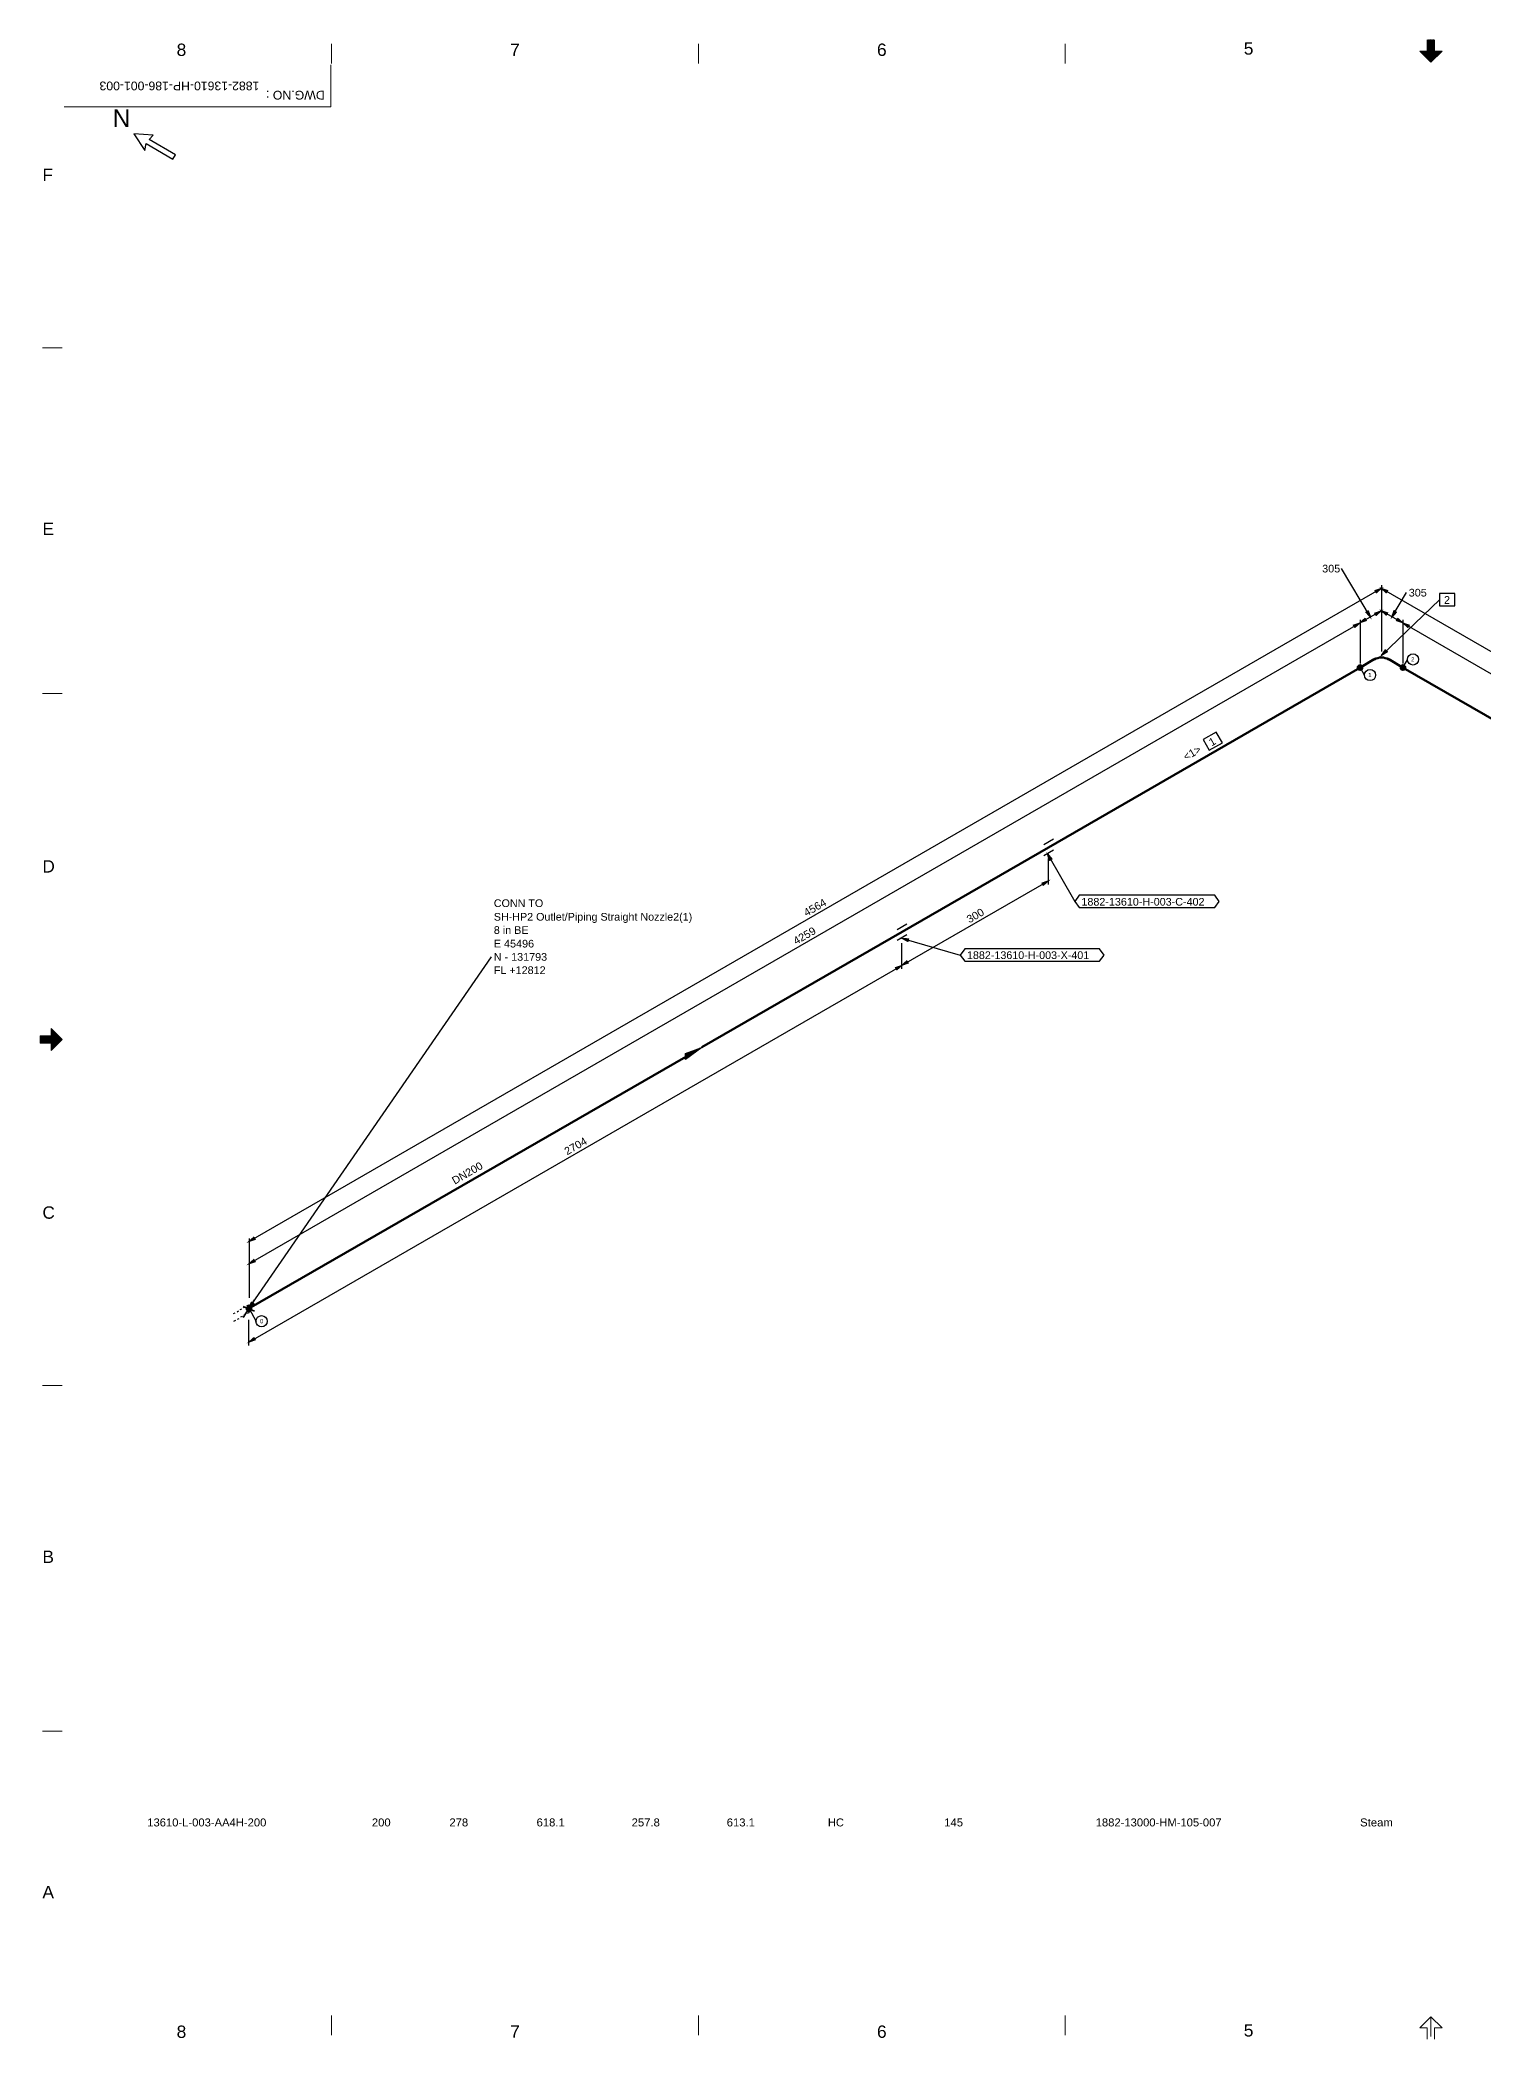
# Model space of a CAD drawing. Header units: inches. Extents: x 18 to 823, y 11 to 584.
# Drawn here: x 18 to 432, y 11 to 584 of the extents above; entities that cross this region are included whole.
import ezdxf
from ezdxf.enums import TextEntityAlignment as Align
from ezdxf.xclip import XClip

# ---------------------------------------------------------------- set-up
doc = ezdxf.new("R2010")
doc.units = ezdxf.units.IN
doc.header["$MEASUREMENT"] = 0
doc.header["$XCLIPFRAME"] = 0
for name, color, linetype in [('1882-13610-HP-186-001-003(01OF01)_MODEL-EMBED 1_DWG$0$Default', 7, 'Continuous'), ('BG 0 -1', 7, 'Continuous'), ('DIMLINES', 7, 'Continuous'), ('DIMTEXT', 7, 'Continuous'), ('FITTINGS', 7, 'Continuous'), ('FRAME', 7, 'Continuous'), ('ISOTEXT', 7, 'Continuous'), ('NOZZLES', 7, 'Continuous'), ('PIPE', 7, 'Continuous'), ('WELDS', 7, 'Continuous')]:
    doc.layers.add(name, color=color, linetype=linetype)
doc.styles.add('1882-13610-HP-186-001-003(01OF01)_MODEL-EMBED 1_DWG$0$Arial', font='arial.ttf')
doc.styles.add('Arial', font='arial.ttf')

# ---------------------------------------------------------------- blocks, each defined once
blk = doc.blocks.new('1882-13610-HP-186-001-003(01OF01)_MODEL-EMBED 1_DWG')
at = {"layer": '1882-13610-HP-186-001-003(01OF01)_MODEL-EMBED 1_DWG$0$Default', "color": 4, "style": '1882-13610-HP-186-001-003(01OF01)_MODEL-EMBED 1_DWG$0$Arial'}
for s, width, p in [('13610-L-003-AA4H-200', 1.00348, (0.905822, -0.115628)), ('200', 1.008516, (3.43979, -0.115628)), ('278', 1.008516, (4.31479, -0.115628)), ('618.1 ', 1.008516, (5.29826, -0.115628)), ('257.8 ', 1.008516, (6.371177, -0.115628)), ('613.1 ', 1.008516, (7.444094, -0.115628)), ('HC', 0.992063, (8.5857, -0.115628)), ('145', 1.008516, (9.898125, -0.115628)), ('1882-13000-HM-105-007', 1.00296, (11.607138, -0.115628)), ('Steam', 1.013128, (14.590457, -0.115628))]:
    blk.add_text(s, height=0.090278, dxfattribs=dict(at, width=width)).set_placement(p, align=Align.TOP_LEFT)

msp = doc.modelspace()

# ---------------------------------------------------------------- hatches: boundary and pattern name
at = {"layer": 'DIMLINES', "linetype": 'Continuous'}
for points in [[(401.16, 425.48), (402.6, 426.76), (400.76, 426.12)], [(404.36, 426.12), (402.52, 426.76), (403.96, 425.48)], [(398.12, 419.88), (399.4, 418.44), (398.76, 420.28)], [(401.08, 419), (402.52, 420.28), (400.68, 419.64)], [(404.36, 419.72), (402.52, 420.36), (403.96, 419.08)], [(406.2, 420.36), (405.56, 418.52), (406.84, 419.96)], [(395, 415.56), (396.44, 416.84), (394.6, 416.2)], [(397.8, 418.12), (396.36, 416.84), (398.2, 417.48)], [(406.92, 417.48), (408.76, 416.84), (407.32, 418.12)], [(410.52, 416.2), (408.68, 416.84), (410.12, 415.56)], [(305.72, 341.64), (307.16, 342.92), (305.32, 342.28)], [(263.72, 317.4), (265.16, 318.68), (263.32, 318.04)], [(266.52, 319.96), (265.08, 318.68), (266.92, 319.32)], [(79.4, 240.76), (77.96, 239.48), (79.8, 240.12)], [(79.4, 234.36), (77.96, 233.08), (79.8, 233.72)], [(79.4, 211.96), (77.96, 210.68), (79.8, 211.32)]]:
    msp.add_hatch(color=2, dxfattribs=at).paths.add_polyline_path(points)
at = {"layer": 'ISOTEXT', "linetype": 'Continuous'}
for points in [[(403.72, 409.08), (402.6, 407.48), (404.28, 408.52)], [(308.12, 349.16), (306.84, 350.6), (307.48, 348.76)], [(267, 326.28), (265.08, 326.44), (266.84, 325.56)], [(78.76, 222.12), (77.96, 220.36), (79.4, 221.72)]]:
    msp.add_hatch(color=2, dxfattribs=at).paths.add_polyline_path(points)
at = {"layer": 'WELDS', "linetype": 'Continuous'}
h = msp.add_hatch(color=7, dxfattribs=at)
edge = h.paths.add_edge_path()
edge.add_arc((396.44, 404.04), 0.76, 0, 360)
h = msp.add_hatch(color=7, dxfattribs=at)
edge = h.paths.add_edge_path()
edge.add_arc((408.76, 404.04), 0.76, 0, 360)
h = msp.add_hatch(color=7, dxfattribs=at)
edge = h.paths.add_edge_path()
edge.add_arc((78.04, 220.28), 0.76, 0, 360)

# ---------------------------------------------------------------- linework, layer by layer
at = {"layer": 'BG 0 -1', "color": 7, "linetype": 'Continuous', "lineweight": 9}
for p, q in [((101.7, 577.17), (101.7, 582.83)), ((206.83, 577.17), (206.83, 582.83)), ((311.95, 577.17), (311.95, 582.83)), ((413.57, 580.74), (415.69, 580.74)), ((416.76, 577.55), (413.57, 580.74)), ((413.59, 580.74), (416.76, 577.56)), ((413.71, 580.74), (416.83, 577.62)), ((413.84, 580.74), (416.89, 577.68)), ((413.96, 580.74), (416.95, 577.75)), ((414.09, 580.74), (417.01, 577.81)), ((414.21, 580.74), (417.08, 577.87)), ((414.34, 580.74), (417.14, 577.93)), ((414.46, 580.74), (417.2, 578)), ((414.59, 580.74), (417.26, 578.06)), ((414.71, 580.74), (417.33, 578.12)), ((414.84, 580.74), (417.39, 578.18)), ((414.96, 580.74), (417.45, 578.25)), ((415.09, 580.74), (417.51, 578.31)), ((415.21, 580.74), (417.58, 578.37)), ((415.34, 580.74), (417.64, 578.44)), ((415.46, 580.74), (417.7, 578.5)), ((415.59, 580.74), (417.76, 578.56)), ((415.69, 580.74), (415.69, 583.92)), ((415.69, 583.88), (417.82, 581.76)), ((415.69, 583.75), (417.82, 581.63)), ((415.69, 583.63), (417.82, 581.51)), ((415.69, 583.5), (417.82, 581.38)), ((415.69, 583.38), (417.82, 581.26)), ((415.69, 583.25), (417.82, 581.13)), ((415.69, 583.13), (417.82, 581.01)), ((415.69, 583), (417.82, 580.88)), ((415.69, 582.88), (417.82, 580.76)), ((415.69, 582.75), (418.83, 579.62)), ((415.69, 582.63), (418.76, 579.56)), ((415.69, 582.5), (418.7, 579.5)), ((415.69, 582.38), (418.64, 579.44)), ((415.69, 582.25), (418.58, 579.37)), ((415.69, 582.13), (418.51, 579.31)), ((415.69, 582), (418.45, 579.25)), ((415.69, 581.88), (418.39, 579.19)), ((415.69, 581.75), (418.33, 579.12)), ((415.69, 581.63), (418.26, 579.06)), ((415.69, 581.5), (418.2, 579)), ((415.69, 581.38), (418.14, 578.94)), ((415.69, 581.25), (418.08, 578.87)), ((415.69, 581.13), (418.01, 578.81)), ((415.69, 581), (417.95, 578.75)), ((415.69, 580.88), (417.89, 578.69)), ((415.69, 580.75), (417.83, 578.62)), ((415.78, 583.92), (417.82, 581.88)), ((415.91, 583.92), (417.82, 582.01)), ((416.03, 583.92), (417.82, 582.13)), ((416.16, 583.92), (417.82, 582.26)), ((416.28, 583.92), (417.82, 582.38)), ((416.41, 583.92), (417.82, 582.51)), ((416.53, 583.92), (417.82, 582.63)), ((416.66, 583.92), (417.82, 582.76)), ((416.76, 577.56), (416.76, 583.22)), ((419.94, 580.74), (416.76, 577.55)), ((416.78, 583.92), (417.82, 582.88)), ((416.91, 583.92), (417.82, 583.01)), ((417.03, 583.92), (417.82, 583.13)), ((417.16, 583.92), (417.82, 583.26)), ((417.28, 583.92), (417.82, 583.38)), ((417.41, 583.92), (417.82, 583.51)), ((417.53, 583.92), (417.82, 583.63)), ((417.66, 583.92), (417.82, 583.76)), ((417.78, 583.92), (417.82, 583.88)), ((417.82, 580.74), (417.82, 583.92)), ((417.82, 580.74), (419.94, 580.74)), ((417.84, 580.74), (418.89, 579.69)), ((417.96, 580.74), (418.95, 579.75)), ((418.09, 580.74), (419.01, 579.81)), ((418.21, 580.74), (419.08, 579.87)), ((418.34, 580.74), (419.14, 579.94)), ((418.46, 580.74), (419.2, 580)), ((418.59, 580.74), (419.26, 580.06)), ((418.71, 580.74), (419.33, 580.12)), ((418.84, 580.74), (419.39, 580.19)), ((418.96, 580.74), (419.45, 580.25)), ((419.09, 580.74), (419.51, 580.31)), ((419.21, 580.74), (419.58, 580.37)), ((419.34, 580.74), (419.64, 580.44)), ((419.46, 580.74), (419.7, 580.5)), ((419.59, 580.74), (419.76, 580.56)), ((419.71, 580.74), (419.83, 580.62)), ((419.84, 580.74), (419.89, 580.69)), ((101.53, 564.78), (101.53, 576.75)), ((101.53, 564.78), (25.11, 564.78)), ((24.49, 495.71), (18.83, 495.71)), ((24.49, 396.57), (18.83, 396.57)), ((18.14, 296.95), (19.67, 298.49)), ((18.14, 296.83), (19.8, 298.49)), ((18.14, 296.7), (19.92, 298.49)), ((18.14, 296.58), (20.05, 298.49)), ((18.14, 296.45), (20.17, 298.49)), ((18.14, 298.49), (18.14, 296.37)), ((18.14, 298.45), (18.17, 298.49)), ((18.14, 298.33), (18.3, 298.49)), ((18.14, 298.2), (18.42, 298.49)), ((18.14, 298.08), (18.55, 298.49)), ((18.14, 297.95), (18.67, 298.49)), ((18.14, 297.83), (18.8, 298.49)), ((18.14, 297.7), (18.92, 298.49)), ((18.14, 297.58), (19.05, 298.49)), ((18.14, 297.45), (19.17, 298.49)), ((18.14, 297.33), (19.3, 298.49)), ((18.14, 297.2), (19.42, 298.49)), ((18.14, 297.08), (19.55, 298.49)), ((21.32, 298.49), (18.14, 298.49)), ((18.17, 296.37), (20.3, 298.49)), ((18.3, 296.37), (20.42, 298.49)), ((18.42, 296.37), (20.55, 298.49)), ((18.55, 296.37), (20.67, 298.49)), ((18.67, 296.37), (20.8, 298.49)), ((18.8, 296.37), (20.92, 298.49)), ((18.93, 296.37), (21.05, 298.49)), ((19.05, 296.37), (21.17, 298.49)), ((19.18, 296.37), (21.3, 298.49)), ((19.3, 296.37), (22.43, 299.5)), ((19.43, 296.37), (22.49, 299.43)), ((19.55, 296.37), (22.56, 299.37)), ((19.68, 296.37), (22.62, 299.31)), ((19.8, 296.37), (22.68, 299.25)), ((19.93, 296.37), (22.74, 299.18)), ((20.05, 296.37), (22.81, 299.12)), ((20.18, 296.37), (22.87, 299.06)), ((20.3, 296.37), (22.93, 299)), ((20.43, 296.37), (22.99, 298.93)), ((20.55, 296.37), (23.06, 298.87)), ((20.68, 296.37), (23.12, 298.81)), ((20.8, 296.37), (23.18, 298.75)), ((20.93, 296.37), (23.24, 298.68)), ((21.05, 296.37), (23.31, 298.62)), ((21.18, 296.37), (23.37, 298.56)), ((21.3, 296.37), (23.43, 298.5)), ((21.32, 300.61), (24.5, 297.43)), ((21.32, 298.49), (21.32, 300.61)), ((21.32, 300.51), (21.37, 300.56)), ((21.32, 300.39), (21.43, 300.5)), ((21.32, 300.26), (21.49, 300.43)), ((21.32, 300.14), (21.56, 300.37)), ((21.32, 300.01), (21.62, 300.31)), ((21.32, 299.89), (21.68, 300.25)), ((21.32, 299.76), (21.74, 300.18)), ((21.32, 299.63), (21.81, 300.12)), ((21.32, 299.51), (21.87, 300.06)), ((21.32, 299.38), (21.93, 300)), ((21.32, 299.26), (21.99, 299.93)), ((21.32, 299.13), (22.06, 299.87)), ((21.32, 299.01), (22.12, 299.81)), ((21.32, 298.88), (22.18, 299.75)), ((21.32, 298.76), (22.24, 299.68)), ((21.32, 298.63), (22.31, 299.62)), ((21.32, 298.51), (22.37, 299.56)), ((21.32, 296.26), (23.49, 298.43)), ((21.32, 296.13), (23.56, 298.37)), ((21.32, 296.01), (23.62, 298.31)), ((21.32, 295.88), (23.68, 298.25)), ((21.32, 295.76), (23.74, 298.18)), ((21.32, 295.63), (23.81, 298.12)), ((21.32, 295.51), (23.87, 298.06)), ((21.32, 295.38), (23.93, 298)), ((21.32, 296.37), (18.14, 296.37)), ((21.32, 295.26), (23.99, 297.93)), ((21.32, 295.13), (24.06, 297.87)), ((21.32, 295.01), (24.12, 297.81)), ((21.32, 294.88), (24.18, 297.75)), ((21.32, 294.76), (24.24, 297.68)), ((21.32, 294.63), (24.31, 297.62)), ((21.32, 294.51), (24.37, 297.56)), ((21.32, 294.38), (24.43, 297.5)), ((21.32, 294.26), (24.49, 297.43)), ((24.5, 297.43), (21.32, 294.24)), ((21.32, 294.24), (21.32, 296.37)), ((24.49, 198.28), (18.83, 198.28)), ((24.49, 99.14), (18.83, 99.14)), ((101.7, 17.68), (101.7, 12.02)), ((206.83, 17.68), (206.83, 12.02)), ((311.95, 17.68), (311.95, 12.02)), ((416.76, 17.3), (413.57, 14.12)), ((419.94, 14.12), (416.76, 17.3)), ((416.76, 17.29), (416.76, 11.64)), ((413.57, 14.12), (415.69, 14.12)), ((415.69, 14.12), (415.69, 10.94)), ((417.82, 14.12), (419.94, 14.12)), ((417.82, 14.12), (417.82, 10.94))]:
    msp.add_line(p, q, dxfattribs=at)
at = {"layer": 'DIMLINES', "color": 2, "linetype": 'Continuous', "lineweight": 30}
for p, q in [((399.4, 418.44), (391.16, 432.44)), ((77.96, 239.48), (402.6, 426.76)), ((400.76, 426.12), (402.6, 426.76)), ((401.16, 425.48), (400.76, 426.12)), ((402.6, 426.76), (401.16, 425.48)), ((402.52, 426.76), (404.36, 426.12)), ((403.96, 425.48), (402.52, 426.76)), ((402.52, 426.76), (565, 333.08)), ((402.6, 427.64), (402.6, 408.68)), ((404.36, 426.12), (403.96, 425.48)), ((405.56, 418.52), (409.72, 425.56)), ((396.36, 416.84), (402.52, 420.28)), ((398.12, 419.88), (398.76, 420.28)), ((399.4, 418.44), (398.12, 419.88)), ((398.76, 420.28), (399.4, 418.44)), ((400.68, 419.64), (402.52, 420.28)), ((401.08, 419), (400.68, 419.64)), ((402.52, 420.28), (401.08, 419)), ((402.52, 420.36), (404.36, 419.72)), ((403.96, 419.08), (402.52, 420.36)), ((402.52, 420.36), (408.76, 416.84)), ((404.36, 419.72), (403.96, 419.08)), ((405.56, 418.52), (406.2, 420.36)), ((406.84, 419.96), (405.56, 418.52)), ((406.2, 420.36), (406.84, 419.96)), ((77.96, 233.08), (396.44, 416.84)), ((394.6, 416.2), (396.44, 416.84)), ((395, 415.56), (394.6, 416.2)), ((396.44, 416.84), (395, 415.56)), ((396.36, 416.84), (397.8, 418.12)), ((398.2, 417.48), (396.36, 416.84)), ((396.44, 417.72), (396.44, 405.16)), ((397.8, 418.12), (398.2, 417.48)), ((406.92, 417.48), (407.32, 418.12)), ((408.76, 416.84), (406.92, 417.48)), ((407.32, 418.12), (408.76, 416.84)), ((408.68, 416.84), (410.52, 416.2)), ((410.12, 415.56), (408.68, 416.84)), ((408.68, 416.84), (565, 326.68)), ((408.76, 417.72), (408.76, 405.16)), ((410.52, 416.2), (410.12, 415.56)), ((307.16, 341.88), (307.16, 349.32)), ((265.08, 318.68), (307.16, 342.92)), ((305.32, 342.28), (307.16, 342.92)), ((305.72, 341.64), (305.32, 342.28)), ((307.16, 342.92), (305.72, 341.64)), ((265.16, 317.72), (265.16, 325.08)), ((77.96, 210.68), (265.16, 318.68)), ((263.32, 318.04), (265.16, 318.68)), ((263.72, 317.4), (263.32, 318.04)), ((265.16, 318.68), (263.72, 317.4)), ((265.08, 318.68), (266.52, 319.96)), ((266.92, 319.32), (265.08, 318.68)), ((266.52, 319.96), (266.92, 319.32)), ((77.96, 239.48), (79.4, 240.76)), ((79.4, 240.76), (79.8, 240.12)), ((79.8, 240.12), (77.96, 239.48)), ((78.04, 240.36), (78.04, 223.4)), ((77.96, 233.08), (79.4, 234.36)), ((79.8, 233.72), (77.96, 233.08)), ((79.4, 234.36), (79.8, 233.72)), ((77.96, 209.72), (77.96, 217.08)), ((77.96, 210.68), (79.4, 211.96)), ((79.8, 211.32), (77.96, 210.68)), ((79.4, 211.96), (79.8, 211.32))]:
    msp.add_line(p, q, dxfattribs=at)
at = {"layer": 'DIMLINES', "color": 2, "linetype": 'Continuous', "lineweight": 30, "const_width": 0.3}
for points in [[(401.16, 425.48), (402.6, 426.76), (400.76, 426.12)], [(404.36, 426.12), (402.52, 426.76), (403.96, 425.48)], [(397.8, 418.12), (396.36, 416.84), (398.2, 417.48)], [(398.12, 419.88), (399.4, 418.44), (398.76, 420.28)], [(401.08, 419), (402.52, 420.28), (400.68, 419.64)], [(404.36, 419.72), (402.52, 420.36), (403.96, 419.08)], [(406.2, 420.36), (405.56, 418.52), (406.84, 419.96)], [(406.92, 417.48), (408.76, 416.84), (407.32, 418.12)], [(395, 415.56), (396.44, 416.84), (394.6, 416.2)], [(410.52, 416.2), (408.68, 416.84), (410.12, 415.56)], [(305.72, 341.64), (307.16, 342.92), (305.32, 342.28)], [(263.72, 317.4), (265.16, 318.68), (263.32, 318.04)], [(266.52, 319.96), (265.08, 318.68), (266.92, 319.32)], [(79.4, 240.76), (77.96, 239.48), (79.8, 240.12)], [(79.4, 234.36), (77.96, 233.08), (79.8, 233.72)], [(79.4, 211.96), (77.96, 210.68), (79.8, 211.32)]]:
    msp.add_lwpolyline(points, close=True, dxfattribs=at)
at = {"layer": 'FITTINGS', "color": 7, "linetype": 'Continuous', "lineweight": 30}
for p, q in [((203.1, 293.4), (207.8, 295.1)), ((207.8, 295.1), (203.1, 291.7)), ((203.1, 292.5), (207.8, 295.1)), ((203.1, 293.3), (207.3, 294.9)), ((207.3, 294.9), (203.1, 291.8)), ((203.1, 293.2), (206.8, 294.6)), ((206.8, 294.6), (203.1, 291.8)), ((203.1, 293), (206.3, 294.3)), ((206.3, 294.3), (203.1, 292)), ((203.1, 293), (205.9, 294.1)), ((205.9, 294.1), (203.1, 292.1)), ((203.1, 292.8), (205.5, 293.8)), ((205.5, 293.8), (203.1, 292.2)), ((203.1, 292.7), (205, 293.6)), ((205, 293.6), (203.1, 292.3)), ((203.1, 292.5), (203.1, 293.4)), ((203.1, 292.6), (204.6, 293.4)), ((204.6, 293.4), (203.1, 292.4)), ((203.1, 291.7), (203.1, 293.3)), ((203.1, 291.8), (203.1, 293.2)), ((203.1, 291.8), (203.1, 293)), ((203.1, 292), (203.1, 293)), ((203.1, 292.1), (203.1, 292.8)), ((203.1, 292.2), (203.1, 292.7)), ((203.1, 292.3), (203.1, 292.6)), ((203.1, 292.4), (203.1, 292.5))]:
    msp.add_line(p, q, dxfattribs=at)
at = {"layer": 'FRAME', "color": 2, "linetype": 'Continuous', "lineweight": 30}
for p, q in [((45, 557), (48.2, 552.2)), ((50.6, 556.6), (45, 557)), ((49.4, 555.4), (50.6, 556.6)), ((48.2, 552.2), (48.6, 554.2)), ((48.6, 554.2), (56.2, 549.8)), ((57, 551), (49.4, 555.4)), ((56.2, 549.8), (57, 551))]:
    msp.add_line(p, q, dxfattribs=at)
at = {"layer": 'ISOTEXT', "color": 2, "linetype": 'Continuous', "lineweight": 30}
for p, q in [((423.64, 425.24), (419.24, 425.24)), ((419.24, 425.24), (419.24, 421.72)), ((423.64, 421.72), (423.64, 425.24)), ((402.6, 407.48), (419.24, 423.48)), ((419.24, 421.72), (423.64, 421.72)), ((402.6, 407.48), (403.72, 409.08)), ((404.28, 408.52), (402.6, 407.48)), ((403.72, 409.08), (404.28, 408.52)), ((396.44, 404.04), (397.72, 401.8)), ((408.76, 404.04), (410.04, 406.28)), ((355.24, 385.48), (351.48, 383.4)), ((357, 382.44), (355.24, 385.48)), ((351.48, 383.4), (353.24, 380.36)), ((353.24, 380.36), (357, 382.44)), ((306.84, 350.6), (314.68, 337)), ((306.84, 350.6), (308.12, 349.16)), ((307.48, 348.76), (306.84, 350.6)), ((308.12, 349.16), (307.48, 348.76)), ((315.96, 338.76), (314.68, 337)), ((354.84, 338.76), (315.96, 338.76)), ((356.12, 337), (354.84, 338.76)), ((314.68, 337), (315.96, 335.24)), ((315.96, 335.24), (354.84, 335.24)), ((354.84, 335.24), (356.12, 337)), ((77.96, 220.36), (147.56, 321.16)), ((265.08, 326.44), (281.88, 321.64)), ((265.08, 326.44), (267, 326.28)), ((266.84, 325.56), (265.08, 326.44)), ((267, 326.28), (266.84, 325.56)), ((283.16, 323.4), (281.88, 321.64)), ((281.88, 321.64), (283.16, 319.88)), ((321.8, 323.4), (283.16, 323.4)), ((323.08, 321.64), (321.8, 323.4)), ((321.8, 319.88), (323.08, 321.64)), ((283.16, 319.88), (321.8, 319.88)), ((77.96, 220.36), (78.76, 222.12)), ((79.4, 221.72), (77.96, 220.36)), ((78.04, 220.28), (80.12, 216.6)), ((78.76, 222.12), (79.4, 221.72))]:
    msp.add_line(p, q, dxfattribs=at)
at = {"layer": 'ISOTEXT', "color": 2, "linetype": 'Continuous', "lineweight": 30, "const_width": 0.3}
for points in [[(403.72, 409.08), (402.6, 407.48), (404.28, 408.52)], [(308.12, 349.16), (306.84, 350.6), (307.48, 348.76)], [(267, 326.28), (265.08, 326.44), (266.84, 325.56)], [(78.76, 222.12), (77.96, 220.36), (79.4, 221.72)]]:
    msp.add_lwpolyline(points, close=True, dxfattribs=at)
at = {"layer": 'ISOTEXT', "color": 2, "linetype": 'Continuous', "lineweight": 30}
for centre in [(411.64, 406.36), (399.32, 401.88), (81.64, 216.68)]:
    msp.add_circle(centre, 1.6, dxfattribs=at)
at = {"layer": 'NOZZLES', "color": 7, "linetype": 'Continuous', "lineweight": 25}
for p, q in [((73.6, 218.9), (74.1, 219.1)), ((74.6, 219.4), (75, 219.7)), ((75.5, 220), (76, 220.2)), ((76.1, 218), (75.6, 217.8)), ((76.5, 220.6), (77, 220.8)), ((77, 218.6), (76.6, 218.3)), ((77.4, 221.1), (78, 221.4)), ((78, 219.1), (77.5, 218.9)), ((78, 221.4), (78, 221)), ((78, 220.6), (78, 220.1)), ((78, 219.6), (78, 219.1)), ((74.2, 216.9), (73.6, 216.6)), ((75.1, 217.4), (74.6, 217.2))]:
    msp.add_line(p, q, dxfattribs=at)
at = {"layer": 'PIPE', "color": 7, "linetype": 'Continuous', "lineweight": 50}
for p, q in [((307.2, 352.5), (396.4, 404)), ((396.4, 404), (400.5, 406.4)), ((404.7, 406.4), (408.8, 404)), ((408.8, 404), (565, 313.9)), ((265.2, 328.3), (307.2, 352.5)), ((207.8, 295.2), (265.2, 328.3)), ((78, 220.3), (203.2, 292.5))]:
    msp.add_line(p, q, dxfattribs=at)
msp.add_arc((402.6, 402.75), 4.16, 60.019, 119.982, dxfattribs=at)
at = {"layer": 'WELDS', "color": 7, "linetype": 'Continuous', "lineweight": 25}
for p, q in [((305.8, 353.3), (308.6, 354.9)), ((308.6, 351.7), (305.8, 350.1)), ((263.8, 329), (266.6, 330.6)), ((266.6, 327.4), (263.8, 325.8))]:
    msp.add_line(p, q, dxfattribs=at)
at = {"layer": 'WELDS', "color": 7, "linetype": 'Continuous', "lineweight": 35}
for p, q in [((76.4, 217.7), (79.6, 222.8)), ((76.4, 220.9), (79.6, 219.6))]:
    msp.add_line(p, q, dxfattribs=at)
for centre in [(396.44, 404.04), (396.44, 404.04), (408.76, 404.04), (408.76, 404.04), (78.04, 220.28), (78.04, 220.28)]:
    msp.add_circle(centre, 0.76, dxfattribs=at)

# ---------------------------------------------------------------- block references
at = {"layer": 'WELDS', "linetype": 'ByBlock'}
ref = msp.add_blockref('1882-13610-HP-186-001-003(01OF01)_MODEL-EMBED 1_DWG', (25.87, 77.1), dxfattribs=dict(at, xscale=25.4, yscale=25.4, zscale=25.4))
XClip(ref).set_block_clipping_path([(-0.029528, -2.66273), (15.699643, 0.003937)])

# ---------------------------------------------------------------- texts
at = {"layer": 'BG 0 -1', "color": 7, "style": 'Arial', "width": 1.008516}
for s, p in [('8', (58.68, 581.12)), ('7', (154.26, 581.12)), ('6', (259.39, 581.12)), ('5', (364.51, 581.46)), ('8', (58.68, 13.03)), ('7', (154.26, 13.05)), ('6', (259.39, 13.05)), ('5', (364.51, 13.39))]:
    msp.add_text(s, height=3.54, dxfattribs=at).set_placement(p, align=Align.MIDDLE)
at = {"layer": 'BG 0 -1', "color": 4, "style": 'Arial', "width": 1.010263}
msp.add_text('DWG.NO : ', height=2.5, rotation=180, dxfattribs=at).set_placement((99.75, 568.1), align=Align.MIDDLE_LEFT)
at = {"layer": 'BG 0 -1', "color": 7, "style": 'Arial'}
for s, height, width, p in [('F', 3.54, 0.993934, (18.84, 543.5)), ('E', 3.54, 1.004063, (18.84, 442.02)), ('D', 3.54, 0.992063, (18.84, 345.28)), ('C', 3.54, 0.992063, (18.84, 246.06)), ('B ', 3.537, 1.005373, (18.84, 147.39)), ('A', 3.54, 1.004063, (18.84, 51.29))]:
    msp.add_text(s, height=height, dxfattribs=dict(at, width=width)).set_placement(p)
at = {"layer": 'DIMTEXT', "color": 2, "style": 'Arial', "width": 1.008516}
for p in [(385.6, 431.3), (410.4, 424.4)]:
    msp.add_text('305', height=2.2, dxfattribs=at).set_placement(p)
for s, p in [('4564', (237.8, 332.6)), ('300', (284.5, 330.7)), ('4259', (234.8, 324.5)), ('2704', (169.2, 264.2))]:
    msp.add_text(s, height=2.2, rotation=30, dxfattribs=at).set_placement(p)
at = {"layer": 'FRAME', "color": 2, "style": 'Arial', "width": 1.003968}
msp.add_text('1882-13610-HP-186-001-003', height=2.5, rotation=180, dxfattribs=at).set_placement((81, 572))
at = {"layer": 'FRAME', "color": 2, "style": 'Arial', "width": 0.992063}
msp.add_text('N', height=5, dxfattribs=at).set_placement((39, 559))
at = {"layer": 'ISOTEXT', "color": 2, "style": 'Arial'}
for s, height, width, p in [('2', 2.2, 1.008516, (420.5, 422.3)), ('2', 1.2, 1.008516, (411.1, 405.8)), ('1', 1.2, 1.008516, (398.8, 401.3)), ('SH-HP2 Outlet/Piping Straight Nozzle2(1)', 2.2, 0.999771, (148.2, 331.5)), ('CONN TO', 2.2, 0.999656, (148.2, 335.4)), ('1882-13610-H-003-C-402', 2.2, 1.002549, (316.6, 335.8)), ('8 in BE', 2.2, 1.004831, (148.2, 327.7)), ('E 45496', 2.2, 1.007719, (148.2, 323.8)), ('N - 131793', 2.2, 1.004313, (148.2, 320)), ('1882-13610-H-003-X-401', 2.2, 1.000569, (283.8, 320.5)), ('FL +12812', 2.2, 1.004042, (148.2, 316.2)), ('0', 1.2, 1.008516, (81.2, 216.1))]:
    msp.add_text(s, height=height, dxfattribs=dict(at, width=width)).set_placement(p)
for s, width, p in [('<1>', 0.993892, (346.6, 377.3)), ('1', 1.008516, (353.9, 381.4)), ('DN200', 1.000881, (137, 255.8))]:
    msp.add_text(s, height=2.2, rotation=30, dxfattribs=dict(at, width=width)).set_placement(p)

doc.saveas('drawing.dxf')
